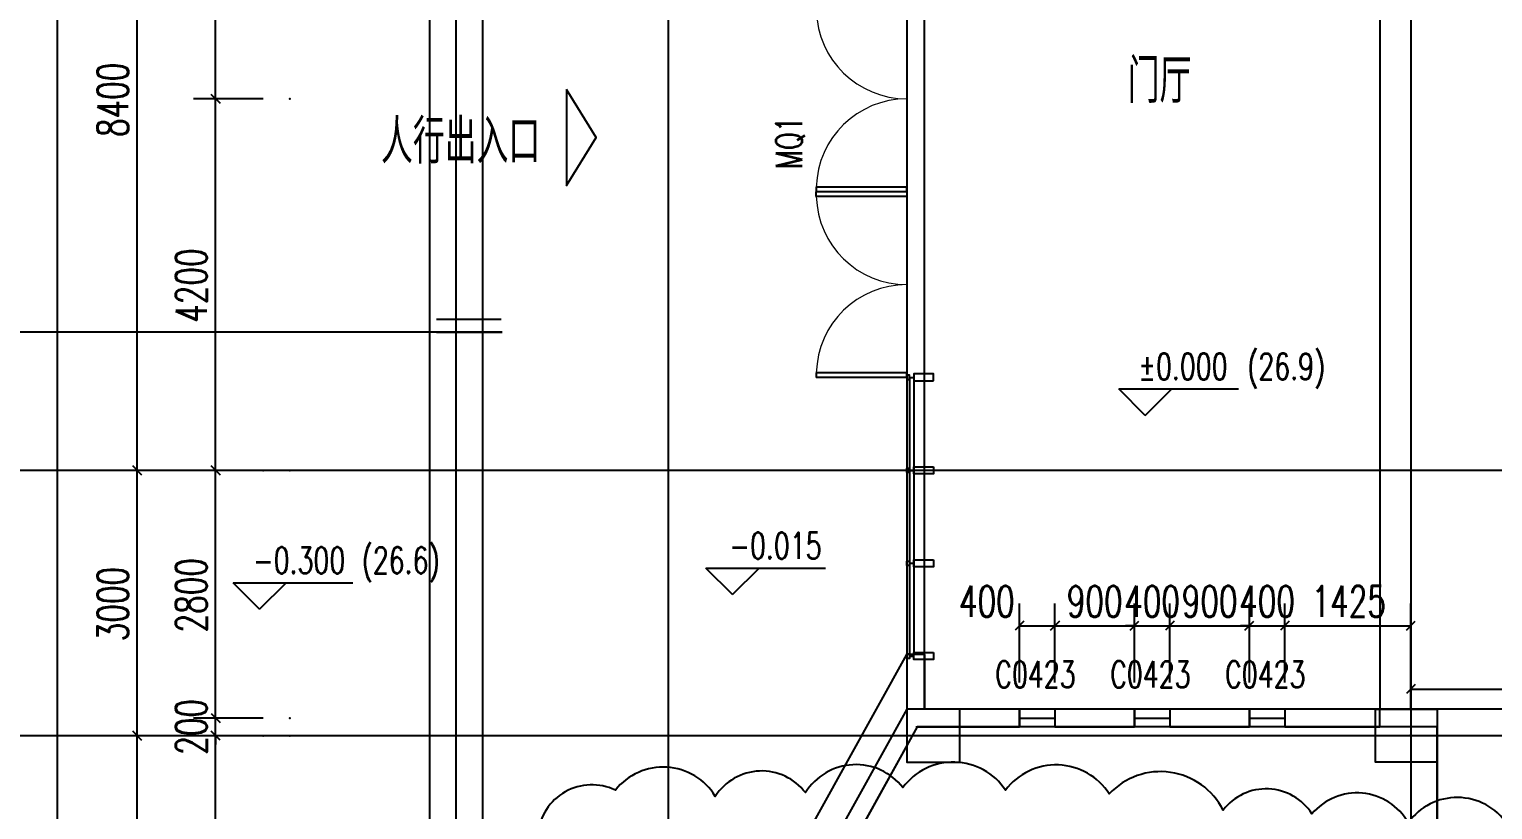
# Model space of a CAD drawing. Header units: inches. Extents: x -867 to 118033, y 723948 to 808048.
# Drawn here: x 17957 to 34510, y 757523 to 766344 of the extents above; entities that cross this region are included whole.
import ezdxf

# ---------------------------------------------------------------- set-up
doc = ezdxf.new("R2010")
doc.units = ezdxf.units.IN
doc.header["$MEASUREMENT"] = 0
for name, color, linetype in [('0-一般装修部位', 10, 'Continuous'), ('0-幕墙线', 10, 'Continuous'), ('0-轴线尺寸', 10, 'Continuous'), ('0-重点装修部位', 10, 'Continuous'), ('00修改', 10, 'Continuous'), ('AXIS', 10, 'Continuous'), ('COLUMN', 10, 'Continuous'), ('CURTWALL', 10, 'Continuous'), ('DIM_ELEV', 10, 'Continuous'), ('DIM_IDEN', 10, 'Continuous'), ('DOOR_FIRE', 10, 'Continuous'), ('DOTE', 10, 'Continuous'), ('PUB_DIM', 10, 'Continuous'), ('PUB_HATCH', 10, 'Continuous'), ('PUB_TEXT', 10, 'Continuous'), ('STAIR', 10, 'Continuous'), ('WALL', 10, 'Continuous'), ('WINDOW', 10, 'Continuous'), ('WINDOW_TEXT', 10, 'Continuous')]:
    doc.layers.add(name, color=color, linetype=linetype)
doc.styles.add('_TCH_DIM', font='SIMPLEX', dxfattribs={"bigfont": 'GBCBIG'})
doc.styles.add('_TCH_WINDOW', font='SIMPLEX', dxfattribs={"bigfont": 'GBCBIG'})
doc.styles.add('DIM_FONT', font='SIMPLEX', dxfattribs={"width": 0.7, "bigfont": 'GBCBIG'})

# ---------------------------------------------------------------- blocks, each defined once
blk = doc.blocks.new('F1_ACAD_FMEBLOCK8')
at = {"layer": 'PUB_HATCH', "color": 8}
for points in [[(-30275, -10475), (-30275, -9875), (-30875, -9875), (-30875, -10475)], [(-25575, -9875), (-24875, -9875), (-24875, -10475), (-25575, -10475)]]:
    blk.add_lwpolyline(points, close=True, dxfattribs=at)

msp = doc.modelspace()

# ---------------------------------------------------------------- linework, layer by layer
at = {"layer": '0-一般装修部位', "color": 3}
msp.add_lwpolyline([(33883, 758659), (33883, 752859), (25083, 752859), (25083, 746759), (25083, 744859), (59083, 744859), (59083, 746659), (36683, 746659), (36683, 758659), (33883, 758659)], dxfattribs=at)
at = {"layer": '0-幕墙线', "color": 31}
for p, q in [((27913, 762409), (27963, 762409)), ((27913, 761359), (27963, 761359)), ((27913, 760309), (27963, 760309)), ((27913, 759259), (27963, 759259))]:
    msp.add_line(p, q, dxfattribs=at)
for points in [[(28183, 762369), (28183, 762449), (27963, 762449), (27963, 762369)], [(27913, 762384), (27913, 762434), (27883, 762434), (27883, 762384)], [(27913, 761384), (27913, 761334), (27883, 761334), (27883, 761384)], [(28183, 761399), (28183, 761319), (27963, 761319), (27963, 761399)], [(27913, 760334), (27913, 760284), (27883, 760284), (27883, 760334)], [(28183, 760349), (28183, 760269), (27963, 760269), (27963, 760349)], [(28183, 759299), (28183, 759219), (27963, 759219), (27963, 759299)], [(27913, 759284), (27913, 759234), (27883, 759234), (27883, 759284)]]:
    msp.add_lwpolyline(points, close=True, dxfattribs=at)
msp.add_lwpolyline([(24883, 752559), (24583, 752559), (24583, 753336), (27883, 759276)], dxfattribs=at)
at = {"layer": '0-轴线尺寸', "color": 3, "lineweight": -2}
for p, q in [((18278, 735559), (18278, 801409)), ((19177, 761359), (19177, 769759)), ((20065, 765559), (20065, 769259)), ((20603, 765559), (19815, 765559)), ((20603, 765559), (19815, 765559)), ((20065, 761359), (20065, 765559)), ((20303, 761359), (18927, 761359)), ((20303, 761359), (18927, 761359)), ((19177, 758359), (19177, 761359)), ((20603, 761359), (19815, 761359)), ((20603, 761359), (19815, 761359)), ((20065, 758559), (20065, 761359)), ((20065, 758559), (20065, 758659)), ((20603, 758559), (19815, 758559)), ((20603, 758559), (19815, 758559)), ((20065, 758359), (20065, 758559)), ((20303, 758359), (18927, 758359)), ((20303, 758359), (18927, 758359)), ((19177, 752959), (19177, 758359)), ((20603, 758359), (19815, 758359)), ((20603, 758359), (19815, 758359)), ((20065, 755509), (20065, 758359)), ((20065, 758359), (20065, 758259))]:
    msp.add_line(p, q, dxfattribs=at)
at = {"layer": '0-轴线尺寸', "color": 3, "linetype": 'ByBlock'}
for p, q in [((20015, 765609), (20115, 765509)), ((20115, 765509), (20015, 765609)), ((19227, 761309), (19127, 761409)), ((19127, 761409), (19227, 761309)), ((20115, 761309), (20015, 761409)), ((20015, 761409), (20115, 761309)), ((20015, 758609), (20115, 758509)), ((20015, 758609), (20115, 758509)), ((19127, 758409), (19227, 758309)), ((19227, 758309), (19127, 758409)), ((20115, 758309), (20015, 758409)), ((20115, 758309), (20015, 758409))]:
    msp.add_line(p, q, dxfattribs=at)
at = {"layer": '0-轴线尺寸', "color": 3}
for p in [(20065, 765559), (20903, 765559), (20903, 765559), (19177, 761359), (20065, 761359), (20603, 761359), (20603, 761359), (20903, 761359), (20903, 761359), (20065, 758559), (20903, 758559), (20903, 758559), (19177, 758359), (20065, 758359), (20603, 758359), (20603, 758359), (20903, 758359), (20903, 758359)]:
    msp.add_point(p, dxfattribs=at)
at = {"layer": '0-重点装修部位', "color": 1}
for points in [[(28083, 769659), (36683, 769659), (36683, 769459), (41783, 769459), (41783, 758659), (28083, 758659), (28083, 769659)], [(28000, 758459), (26417, 755609), (33883, 755609), (33883, 758459), (28000, 758459)]]:
    msp.add_lwpolyline(points, dxfattribs=at)
at = {"layer": '00修改', "color": 6}
for points in [[(33554, 757377, 0.520567), (32465, 757476, 0.520567), (31461, 757518, 0.520567), (30173, 757702, 0.520567), (28999, 757744, 0.520567), (27839, 757773, 0.520567), (26736, 757716, 0.520567), (25717, 757674, 0.520567), (24586, 757744, 0.520567), (23709, 757250, 0.520567)], [(34672, 757363, 0.520567), (33554, 757377, 0.520567)]]:
    msp.add_lwpolyline(points, format="xyb", dxfattribs=at)
at = {"layer": 'AXIS', "color": 3}
for p, q in [((20202, 761359), (16202, 761359)), ((20202, 758359), (16202, 758359))]:
    msp.add_line(p, q, dxfattribs=at)
at = {"layer": 'COLUMN', "color": 2, "ltscale": 3}
for points in [[(28483, 758059), (28483, 758659), (27883, 758659), (27883, 758059)], [(33183, 758659), (33883, 758659), (33883, 758059), (33183, 758059)]]:
    msp.add_lwpolyline(points, close=True, dxfattribs=at)
at = {"layer": 'CURTWALL', "color": 4}
for p, q in [((27913, 762409), (27913, 759276)), ((27963, 762409), (27963, 759276))]:
    msp.add_line(p, q, dxfattribs=at)
at = {"layer": 'DIM_ELEV', "color": 3}
for p, q in [((30280, 762279), (31633, 762279)), ((30580, 761979), (30280, 762279)), ((30580, 761979), (30880, 762279)), ((25611, 760254), (26965, 760254)), ((25911, 759954), (25611, 760254)), ((25911, 759954), (26211, 760254)), ((20563, 759788), (20263, 760088)), ((20263, 760088), (21617, 760088)), ((20563, 759788), (20863, 760088))]:
    msp.add_line(p, q, dxfattribs=at)
at = {"layer": 'DIM_IDEN', "color": 3}
for p, q in [((22564, 763069), (23296, 763069)), ((23307, 762919), (16302, 762919)), ((22564, 762919), (23307, 762919))]:
    msp.add_line(p, q, dxfattribs=at)
at = {"layer": 'DOOR_FIRE', "color": 7, "lineweight": 13}
for centre, start, end in [((27883, 766582), 181.4693, 270), ((27883, 764535), 90, 178.5307), ((27883, 764482), 181.4693, 270), ((27883, 762435), 90, 178.5307)]:
    msp.add_arc(centre, 1024, start, end, dxfattribs=at)
at = {"layer": 'DOTE', "color": 26, "ltscale": 1000}
for p, q in [((25183, 803674), (25183, 730735)), ((33583, 803674), (33583, 730735)), ((99592, 761359), (18734, 761359)), ((99592, 758359), (18734, 758359))]:
    msp.add_line(p, q, dxfattribs=at)
at = {"layer": 'PUB_DIM', "color": 3, "lineweight": -2}
for p, q in [((29158, 758959), (29158, 759853)), ((29558, 758959), (29558, 759853)), ((29558, 758959), (29558, 759853)), ((30458, 758959), (30458, 759853)), ((30458, 758959), (30458, 759853)), ((30858, 758959), (30858, 759853)), ((30858, 758959), (30858, 759853)), ((31758, 758959), (31758, 759853)), ((31758, 758959), (31758, 759853)), ((32158, 758959), (32158, 759853)), ((32158, 758959), (32158, 759853)), ((33583, 758959), (33583, 759853)), ((29158, 759603), (29558, 759603)), ((29558, 759603), (30458, 759603)), ((30458, 759603), (30358, 759603)), ((30458, 759603), (30858, 759603)), ((30858, 759603), (30958, 759603)), ((30858, 759603), (31758, 759603)), ((31758, 759603), (31658, 759603)), ((31758, 759603), (32158, 759603)), ((32158, 759603), (32258, 759603)), ((32158, 759603), (33583, 759603)), ((33583, 758669), (33583, 759137)), ((33583, 758887), (36683, 758887))]:
    msp.add_line(p, q, dxfattribs=at)
at = {"layer": 'PUB_DIM', "color": 3, "linetype": 'ByBlock'}
for p, q in [((29208, 759653), (29108, 759553)), ((29508, 759553), (29608, 759653)), ((29608, 759653), (29508, 759553)), ((30408, 759553), (30508, 759653)), ((30408, 759553), (30508, 759653)), ((30908, 759653), (30808, 759553)), ((30908, 759653), (30808, 759553)), ((31708, 759553), (31808, 759653)), ((31708, 759553), (31808, 759653)), ((32208, 759653), (32108, 759553)), ((32208, 759653), (32108, 759553)), ((33533, 759553), (33633, 759653)), ((33633, 758937), (33533, 758837))]:
    msp.add_line(p, q, dxfattribs=at)
at = {"layer": 'PUB_DIM', "color": 3}
for p in [(29558, 759603), (30458, 759603), (30858, 759603), (31758, 759603), (32158, 759603), (33583, 759603), (29158, 758659), (29558, 758659), (29558, 758659), (30458, 758659), (30458, 758659), (30858, 758659), (30858, 758659), (31758, 758659), (31758, 758659), (32158, 758659), (32158, 758659), (33583, 758659), (33583, 758369)]:
    msp.add_point(p, dxfattribs=at)
at = {"layer": 'PUB_HATCH', "color": 8}
msp.add_lwpolyline([(24683, 771459), (24683, 769259), (27883, 769259), (27883, 759276)], dxfattribs=at)
at = {"layer": 'PUB_TEXT', "color": 7}
msp.add_lwpolyline([(24032, 765662), (24032, 764580), (24371, 765121), (24032, 765662)], dxfattribs=at)
msp.add_lwpolyline([(24032, 765662), (24032, 764580), (24371, 765121), (24032, 765662)], dxfattribs=at)
msp.add_lwpolyline([(24032, 765662), (24032, 764580), (24371, 765121)], close=True, dxfattribs=at)
msp.add_lwpolyline([(24032, 765662), (24032, 764580), (24371, 765121)], close=True, dxfattribs=at)
at = {"layer": 'STAIR', "color": 3, "linetype": 'Continuous'}
msp.add_line((33233, 769659), (33233, 758659), dxfattribs=at)
at = {"layer": 'STAIR', "color": 3}
for p, q in [((22483, 769259), (22483, 753336)), ((22783, 769259), (22783, 753336)), ((23083, 769259), (23083, 753336))]:
    msp.add_line(p, q, dxfattribs=at)
at = {"layer": 'WALL', "color": 2}
for p, q in [((27883, 759276), (27883, 758659)), ((28083, 759276), (27883, 759276)), ((28083, 759276), (28083, 758659)), ((27883, 758659), (26243, 755707)), ((27883, 758659), (27883, 758659)), ((29158, 758659), (28083, 758659)), ((29158, 758459), (29158, 758659)), ((30458, 758659), (29558, 758659)), ((29558, 758659), (29558, 758459)), ((30458, 758459), (30458, 758659)), ((30858, 758659), (30858, 758459)), ((31758, 758659), (30858, 758659)), ((31758, 758459), (31758, 758659)), ((32158, 758659), (32158, 758459)), ((33233, 758659), (32158, 758659)), ((33233, 758459), (33233, 758659)), ((28000, 758459), (26500, 755759)), ((27983, 758459), (28000, 758459)), ((27983, 758459), (29158, 758459)), ((29558, 758459), (30458, 758459)), ((30858, 758459), (31758, 758459)), ((32158, 758459), (33233, 758459))]:
    msp.add_line(p, q, dxfattribs=at)
at = {"layer": 'WINDOW', "color": 7}
for p, q in [((26859, 764561), (26859, 764509)), ((27883, 764561), (26859, 764561)), ((27883, 764509), (26859, 764509)), ((27883, 764509), (26859, 764509)), ((26859, 764456), (26859, 764509)), ((27883, 764456), (26859, 764456)), ((27883, 764509), (27883, 764561)), ((27883, 764509), (27883, 764456)), ((26859, 762461), (26859, 762409)), ((27883, 762461), (26859, 762461)), ((27883, 762409), (27883, 762461)), ((27883, 762409), (26859, 762409))]:
    msp.add_line(p, q, dxfattribs=at)
at = {"layer": 'WINDOW', "color": 4}
for p, q in [((29158, 758659), (29158, 758459)), ((29558, 758659), (29158, 758659)), ((29558, 758659), (29558, 758459)), ((30458, 758659), (30458, 758459)), ((30858, 758659), (30458, 758659)), ((30858, 758659), (30858, 758459)), ((32158, 758659), (31758, 758659)), ((31758, 758659), (31758, 758459)), ((32158, 758659), (32158, 758459)), ((29158, 758559), (29558, 758559)), ((30458, 758559), (30858, 758559)), ((31758, 758559), (32158, 758559)), ((29558, 758459), (29158, 758459)), ((30858, 758459), (30458, 758459)), ((32158, 758459), (31758, 758459))]:
    msp.add_line(p, q, dxfattribs=at)

# ---------------------------------------------------------------- block references
at = {"layer": 'PUB_HATCH', "color": 8}
msp.add_blockref('F1_ACAD_FMEBLOCK8', (58758, 768534), dxfattribs=at)

# ---------------------------------------------------------------- texts
at = {"layer": '0-轴线尺寸', "color": 7, "style": 'DIM_FONT', "width": 0.7}
for s, p in [('8400', (19077, 765127)), ('4200', (19965, 763027)), ('2800', (19965, 759527)), ('3000', (19077, 759427)), ('200', (19965, 758144))]:
    msp.add_text(s, height=350, rotation=90, dxfattribs=at).set_placement(p)
at = {"layer": 'PUB_DIM', "color": 7, "style": 'DIM_FONT', "width": 0.7}
for s, p in [('400', (28473, 759703)), ('900', (29693, 759703)), ('400', (30343, 759703)), ('900', (30993, 759703)), ('400', (31643, 759703)), ('1425', (32462, 759703))]:
    msp.add_text(s, height=350, dxfattribs=at).set_placement(p)
at = {"layer": 'PUB_TEXT', "color": 7, "style": 'DIM_FONT'}
for s, p in [('门厅', (30381, 765512)), ('人行出入口', (21936, 764827))]:
    msp.add_text(s, height=500, dxfattribs=at).set_placement(p)
at = {"layer": 'PUB_TEXT', "color": 7, "style": '_TCH_DIM', "width": 0.705882}
for s, p in [('±0.000', (30503, 762384)), ('(26.9)', (31733, 762384)), ('-0.015', (25875, 760359)), ('-0.300', (20487, 760193)), ('(26.6)', (21717, 760193))]:
    msp.add_text(s, height=297.5, dxfattribs=at).set_placement(p)
at = {"layer": 'WINDOW', "color": 7, "style": '_TCH_WINDOW', "width": 0.705882}
for p in [(28883, 758903), (30183, 758903), (31483, 758903)]:
    msp.add_text('C0423', height=297.5, dxfattribs=at).set_placement(p)
at = {"layer": 'WINDOW_TEXT', "color": 7, "style": '_TCH_WINDOW', "width": 0.705882}
msp.add_text('MQ1', height=297.5, rotation=90, dxfattribs=at).set_placement((26700, 764766))

doc.saveas('drawing.dxf')
